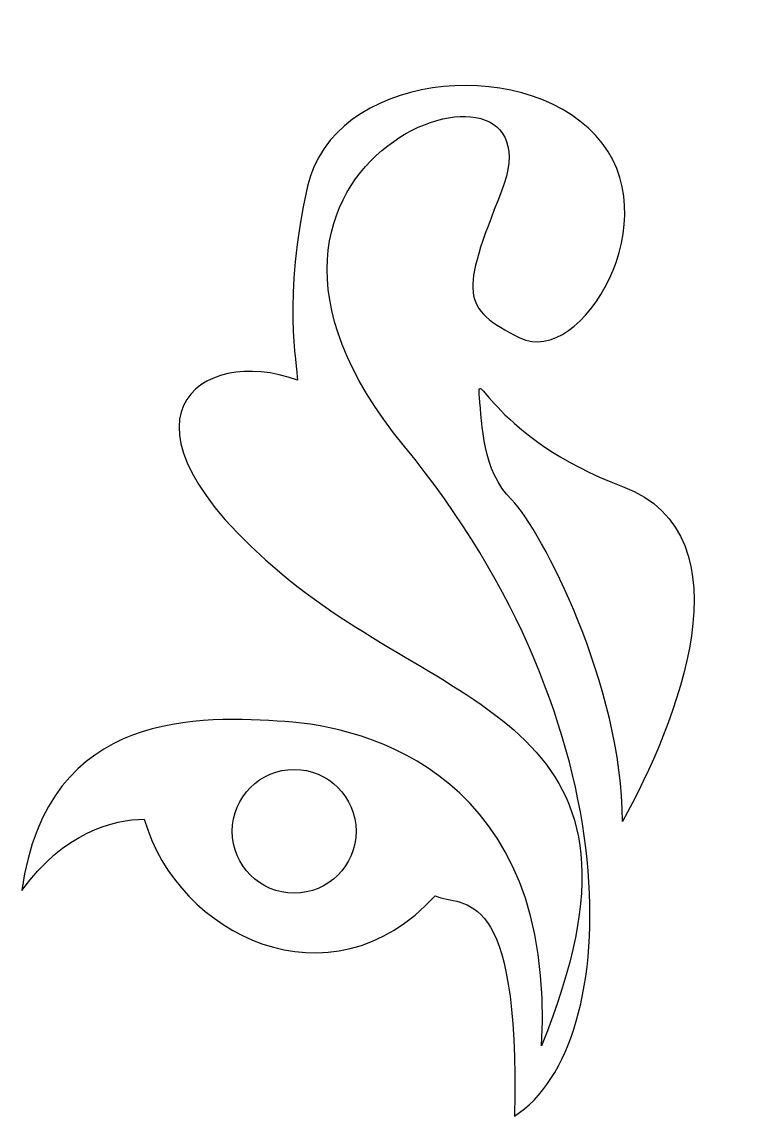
# Model space of a CAD drawing. Header units: centimetres. Extents: x -6.3 to 7.4, y -9.7 to 10.9.
import ezdxf

# ---------------------------------------------------------------- set-up
doc = ezdxf.new("R2010")
doc.units = ezdxf.units.CM
doc.header["$MEASUREMENT"] = 0
doc.layers.add('Camada 1', color=7, linetype='Continuous')

msp = doc.modelspace()

# ---------------------------------------------------------------- linework, layer by layer
at = {"layer": 'Camada 1'}
for points, knots in [([(1.44679, -5.52925), (-0.50832, -7.68317), (-3.39559, -6.26564), (-4.00741, -4.09449), (-4.00741, -4.09449), (-4.58179, -4.09449), (-5.52313, -4.34058), (-6.30434, -5.43349), (-6.30434, -5.43349), (-5.82568, -1.9884), (-2.9004, -2.16882), (-1.36931, -2.26394), (-1.36931, -2.26394), (0.16178, -2.35906), (3.72958, -3.27034), (3.44238, -8.34221), (3.44238, -8.34221), (5.93015, -2.2179), (1.77077, -2.16265), (-1.42392, 0.49937), (-1.42392, 0.49937), (-4.91683, 3.40928), (-2.95558, 4.80474), (-1.13668, 4.13524), (-1.13668, 4.13524), (-1.13668, 4.42242), (-1.42386, 5.6663), (-0.94523, 7.77114), (-0.94523, 7.77114), (-0.46657, 9.87661), (3.02021, 10.25891), (4.45555, 8.72721), (4.45555, 8.72721), (5.89091, 7.19675), (4.18861, 4.35307), (3.03738, 4.92867), (3.03738, 4.92867), (1.92298, 5.48588), (1.92298, 5.73869), (2.69067, 7.67539), (2.69067, 7.67539), (3.94929, 10.85044), (-3.64901, 8.37251), (0.8724, 2.89133), (0.8724, 2.89133), (5.17905, -2.32967), (5.01215, -8.3423), (2.93554, -9.65918), (2.93554, -9.65918), (3.03739, -5.25247), (1.97332, -5.75875), (1.44679, -5.52925)], [0, 0, 0, 0, 0.07142857, 0.07142857, 0.07142857, 0.07142857, 0.14285714, 0.14285714, 0.14285714, 0.14285714, 0.21428571, 0.21428571, 0.21428571, 0.21428571, 0.28571429, 0.28571429, 0.28571429, 0.28571429, 0.35714286, 0.35714286, 0.35714286, 0.35714286, 0.42857143, 0.42857143, 0.42857143, 0.42857143, 0.5, 0.5, 0.5, 0.5, 0.57142857, 0.57142857, 0.57142857, 0.57142857, 0.64285714, 0.64285714, 0.64285714, 0.64285714, 0.71428571, 0.71428571, 0.71428571, 0.71428571, 0.78571429, 0.78571429, 0.78571429, 0.78571429, 0.85714286, 0.85714286, 0.85714286, 0.85714286, 1, 1, 1, 1]), ([(2.8852, 1.88985), (3.44241, 1.33264), (4.96181, -1.60553), (4.96181, -4.13749), (4.96181, -4.13749), (5.97495, -2.3143), (7.39315, 1.2308), (4.96181, 2.14269), (4.96181, 2.14269), (2.5305, 3.05458), (2.21263, 4.45986), (2.27769, 3.8143), (2.27769, 3.8143), (2.32802, 3.30741), (2.32802, 2.44706), (2.8852, 1.88985)], [0, 0, 0, 0, 0.2, 0.2, 0.2, 0.2, 0.4, 0.4, 0.4, 0.4, 0.6, 0.6, 0.6, 0.6, 1, 1, 1, 1]), ([(-1.19695, -5.48168), (-0.55594, -5.48168), (-0.03633, -4.96204), (-0.03633, -4.32106), (-0.03633, -4.32106), (-0.03633, -3.68008), (-0.55597, -3.16044), (-1.19695, -3.16044), (-1.19695, -3.16044), (-1.83796, -3.16044), (-2.3576, -3.68008), (-2.3576, -4.32106), (-2.3576, -4.32106), (-2.3576, -4.96204), (-1.83795, -5.48168), (-1.19695, -5.48168)], [0, 0, 0, 0, 0.2, 0.2, 0.2, 0.2, 0.4, 0.4, 0.4, 0.4, 0.6, 0.6, 0.6, 0.6, 1, 1, 1, 1])]:
    msp.add_open_spline(points, degree=3, knots=knots, dxfattribs=at)

doc.saveas('drawing.dxf')
